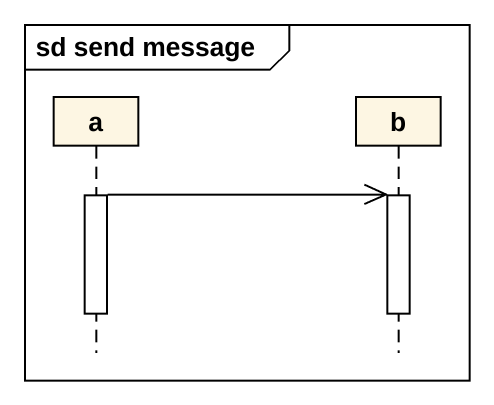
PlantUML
@startuml
mainframe sd send message
hide footbox
participant a
participant b

activate a
a ->> b
activate b
deactivate a
deactivate b
@enduml
